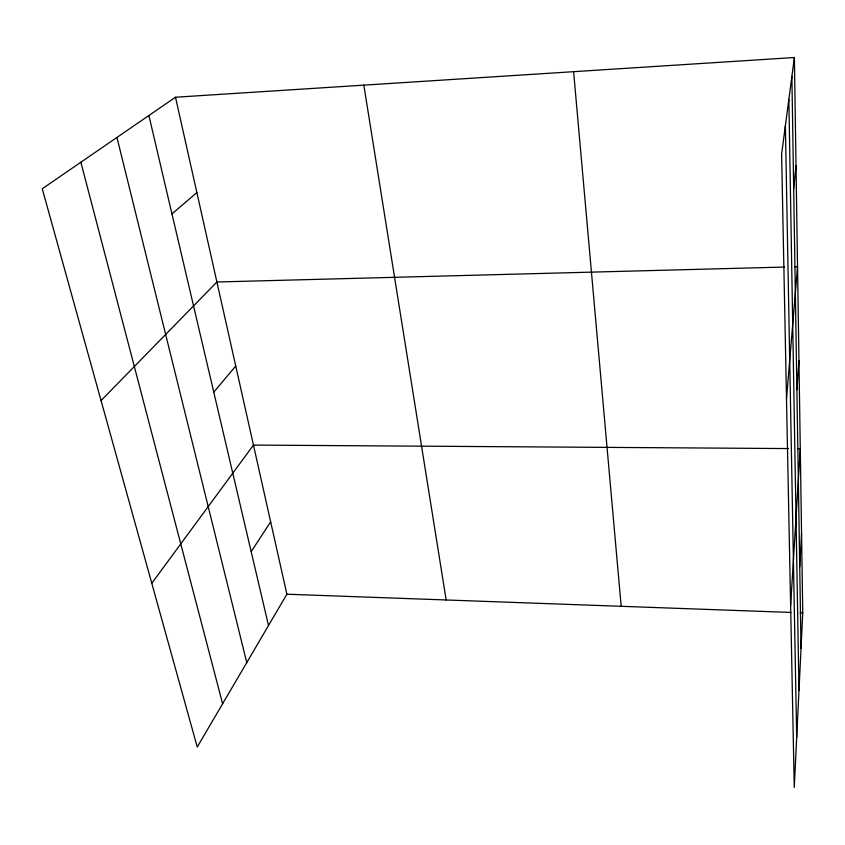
<?xml version="1.0" encoding="UTF-8"?>
<svg xmlns="http://www.w3.org/2000/svg" width="845" height="845" viewBox="0 0 845 845"><rect width="100%" height="100%" fill="white"/><g stroke="black" fill="none" stroke-linecap="round" stroke-linejoin="round"><path stroke-width="1.27" d="M794.385 57.513L802.75 612.878L794.258 787.487L781.614 154.16L794.385 57.513L175.496 97.228L42.25 188.762L197.244 747.012L286.877 594.215L175.496 97.228M799.729 566.974L801.556 533.427M790.624 605.601L800.278 448.642L797.659 448.632M796.898 389.777L798.947 360.741M786.494 398.882L797.532 266.703L794.913 266.777M793.677 188.741L796.022 165.884M251.187 551.669L270.654 521.83M151.783 583.282L253.458 445.072L788.48 448.568M213.774 392.164L235.734 366.001M101.062 400.572L216.911 281.998L784.413 267.052M171.958 213.891L196.874 192.586M286.877 594.215L790.888 612.445M800.109 612.783L802.75 612.878M80.856 162.251L222.615 703.758M116.948 137.45L246.772 662.586M148.889 115.511L268.509 625.532M363.836 85.144L446.16 599.982M573.607 71.688L621.181 606.309M788.85 99.383L798.979 690.291M785.375 125.662L796.687 737.474M791.881 76.43L801.028 648.199"/></g></svg>
